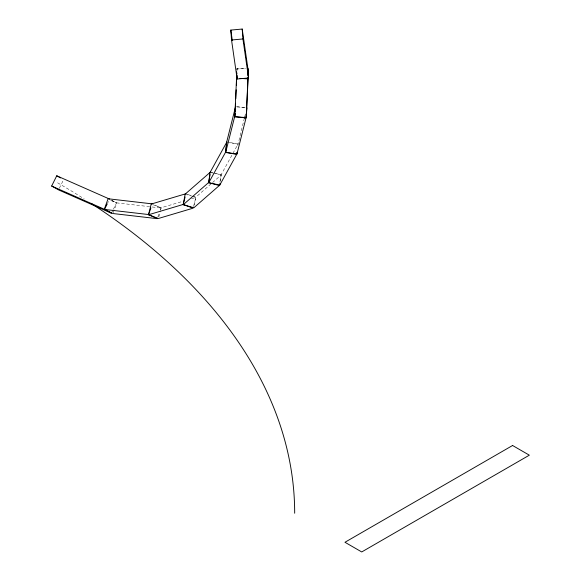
<?xml version="1.0" encoding="UTF-8"?>
<svg xmlns="http://www.w3.org/2000/svg" width="581" height="581" viewBox="0 0 581 581"><rect width="100%" height="100%" fill="white"/><g stroke="black" fill="none" stroke-linecap="round" stroke-linejoin="round"><path stroke-width="0.44" stroke-dasharray="2.9 2.18" d="M237.019 70.01L237.099 68.209L245.886 68.725M236.939 70.7L237.099 68.209M237.767 145.519L244.093 119.279M220.366 180.727L221.15 174.707L238.014 144.117L229.473 142.41M194.374 205.093L195.819 197.17L211.869 183.153M219.938 182.02L221.223 174.975L213.837 172.891M244.979 115.772L245.414 114.021M158.824 216.844L160.305 211.07M160.516 210.242L161.148 207.773L181.969 201.578M193.531 206.516L195.848 197.446L194.199 196.828M113.259 212.711L116.774 202.878L151.321 206.88M157.843 217.025L159.31 212.922M160.479 209.647L161.068 208.005L153.95 204.635M59.306 188.302L63.206 180.422M107.667 203.038L108.451 201.462M111.806 212.399L112.975 210.031M113.368 209.247L116.49 202.943L111.908 200.38M212.537 182.572L221.223 174.975M191.512 198.738L195.848 197.446M236.431 69.088L246.068 68.217M237.186 106.998L245.102 107.463M152.207 206.981L161.068 208.005M236.503 106.563L245.218 107.659M227.461 142.512L237.927 143.834M210.046 172.484L212.61 172.993M213.467 173.167L221.15 174.707M211.375 172.201L213.016 172.659M185.15 194.156L191.715 196.008M192.536 196.24L195.819 197.17M187.583 194.352L193.371 196.516M152.876 204.672L161.148 207.773M110.702 200.394L116.49 202.943M112.024 200.627L116.774 202.878M57.628 182.833A809.333 467.269 0 0 1 84.252 198.956"/><path stroke-width="0.87" d="M248.138 77.883L246.221 117.544L234.789 116.868L236.779 73.199M235.588 103.295L235.109 111.879M235.777 98.799L236.169 89.801M236.358 85.305L236.787 75.407M246.221 117.544L247.993 77.193M248.21 76.082L248.523 68.885L248.094 75.53M234.789 116.868L235.007 113.542M246.961 107.884L246.017 117.987L236.983 153.936L225.653 152.505L226.59 142.403L235.632 106.446L235.16 111.501M225.653 152.505L234.688 116.556L235 113.186M236.983 153.936L237.142 152.251M208.695 182.812L210.046 172.484L226.91 141.895L225.559 152.222L208.695 182.812L219.8 185.027L236.663 154.444L236.888 152.723M219.8 185.027L220.025 183.305M209.443 182.768L219.298 185.55L193.887 207.737L183.218 204.73L185.15 194.156L210.554 171.969M210.075 174.612L208.623 182.536L183.218 204.73M244.318 118.408L244.754 116.65M148.482 214.781L183.182 204.454L193.11 208.165L158.402 218.492L148.482 214.781L151.22 204.054L185.927 193.727M183.182 204.454L185.085 197.032M104.26 209.407L148.554 214.542L157.262 218.659L112.961 213.532L104.26 209.407L108.073 198.76L152.367 203.887M148.554 214.542L150.9 207.983M51.658 186.036L104.544 209.342L111.414 213.183L58.521 189.878L51.658 186.036L56.735 175.789L109.62 199.101M104.544 209.342L107.282 203.829M230.81 30.081L242.204 29.05L247.826 68.057L248.552 77.977L237.157 79.009L231.536 40.002L230.81 30.081L232.342 40.721M231.536 40.002L242.931 38.963L248.552 77.977M239.975 78.391L247.884 78.856M234.688 116.556L246.017 117.987M225.559 152.222L236.663 154.444M56.735 175.789L60.547 177.924M242.204 29.05L242.931 38.963M236.627 71.797L236.757 73.598M236.895 75.399L237.157 79.009M91.086 203.35A809.333 467.269 0 0 1 294.676 513.241M512.58 445.496L344.961 542.269L361.723 551.95L529.342 455.177L512.58 445.496"/></g></svg>
